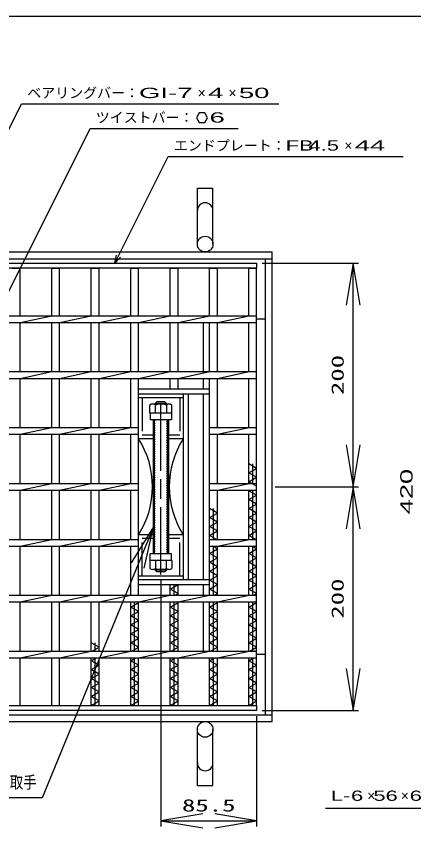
# Model space of a CAD drawing. Units: millimetres at full size, sheet at 1:5. Extents: x -910 to 868, y -641 to 524.
# Drawn here: x -476 to -120, y -202 to 524 of the extents above; entities that cross this region are included whole.
import ezdxf
from ezdxf.enums import TextEntityAlignment as Align

# ---------------------------------------------------------------- set-up
doc = ezdxf.new("R2010")
doc.units = ezdxf.units.MM
doc.header["$LTSCALE"] = 5
doc.linetypes.add('CHAIN', pattern=[18.5, 12, -1.5, 3.5, -1.5])
doc.linetypes.add('DASHED', pattern=[7.5, 6, -1.5])
for name, color, linetype, lineweight in [('0_2', 150, 'Continuous', 25), ('16', 3, 'Continuous', 25), ('17', 2, 'Continuous', 25), ('19', 6, 'Continuous', 25), ('22', 4, 'Continuous', 25)]:
    doc.layers.add(name, color=color, linetype=linetype, lineweight=lineweight)
doc.styles.add('ベクトル', font='')
doc.styles.add('ＭＳ ゴシック', font='')
doc.styles.get('ベクトル').set_extended_font_data('ベクトル')
doc.styles.get('ＭＳ ゴシック').set_extended_font_data('MS Gothic')

# ---------------------------------------------------------------- blocks, each defined once
blk = doc.blocks.new('open_arrow')
at = {"color": 0, "linetype": 'Continuous', "lineweight": -2}
blk.add_lwpolyline([(7.5, 1.25), (0, 0), (7.5, -1.25)], dxfattribs=at)

msp = doc.modelspace()

# ---------------------------------------------------------------- hatches: boundary and pattern name
at = {"layer": '17', "lineweight": 13}
h = msp.add_hatch(dxfattribs=at)
h.set_pattern_fill('USER', style=0, pattern_type=2)
h.set_pattern_definition([(45, (-33.77, 177.361), (-1.06066, 1.06066), [])])
h.paths.add_polyline_path([(-351.6, 43.416), (-351.6, 163.416), (-353.6, 163.416), (-353.6, 43.416)])
h = msp.add_hatch(dxfattribs=at)
h.set_pattern_fill('USER', style=0, pattern_type=2)
h.set_pattern_definition([(45, (-26.77, 177.361), (-1.06066, 1.06066), [])])
h.paths.add_polyline_path([(-339.6, 43.416), (-339.6, 163.416), (-341.6, 163.416), (-341.6, 43.416)])

# ---------------------------------------------------------------- linework, layer by layer
at = {"layer": '0_2'}
msp.add_line((-862, 524.25), (868, 524.25), dxfattribs=at)
at = {"layer": '16'}
for p, q in [((-656, 303.416), (-261, 303.416)), ((-261, 298.916), (-656, 298.916)), ((-479.5, 298.916), (-472.5, 298.916)), ((-472.5, 256.416), (-472.5, 298.916)), ((-444.2, 256.416), (-444.2, 298.916)), ((-444.2, 298.916), (-437.2, 298.916)), ((-437.2, 256.416), (-437.2, 298.916)), ((-408.9, 256.416), (-408.9, 298.916)), ((-408.9, 298.916), (-401.9, 298.916)), ((-401.9, 256.416), (-401.9, 298.916)), ((-373.6, 256.416), (-373.6, 298.916)), ((-373.6, 298.916), (-366.6, 298.916)), ((-366.6, 256.416), (-366.6, 298.916)), ((-338.3, 256.416), (-338.3, 298.916)), ((-338.3, 298.916), (-331.3, 298.916)), ((-331.3, 256.416), (-331.3, 298.916)), ((-303, 256.416), (-303, 298.916)), ((-303, 298.916), (-296, 298.916)), ((-296, 256.416), (-296, 298.916)), ((-268, 256.416), (-268, 298.916)), ((-268, 298.916), (-261, 298.916)), ((-261, 303.416), (-261, 298.916)), ((-261, -92.084), (-261, 298.916)), ((-656, 256.416), (-261, 256.416)), ((-472.5, 250.416), (-444.2, 256.416)), ((-437.2, 250.416), (-408.9, 256.416)), ((-401.9, 250.416), (-373.6, 256.416)), ((-366.6, 250.416), (-338.3, 256.416)), ((-331.3, 250.416), (-303, 256.416)), ((-296, 250.416), (-267.7, 256.416)), ((-261, 250.416), (-261, 256.416)), ((-656, 250.416), (-261, 250.416)), ((-472.5, 206.416), (-472.5, 250.416)), ((-444.2, 206.416), (-444.2, 250.416)), ((-437.2, 206.416), (-437.2, 250.416)), ((-408.9, 206.416), (-408.9, 250.416)), ((-401.9, 206.416), (-401.9, 250.416)), ((-373.6, 206.416), (-373.6, 250.416)), ((-366.6, 206.416), (-366.6, 250.416)), ((-338.3, 206.416), (-338.3, 250.416)), ((-331.3, 206.416), (-331.3, 250.416)), ((-303, 206.416), (-303, 250.416)), ((-296, 206.416), (-296, 250.416)), ((-268, 206.416), (-268, 250.416)), ((-656, 206.416), (-261, 206.416)), ((-472.5, 200.416), (-444.2, 206.416)), ((-437.2, 200.416), (-408.9, 206.416)), ((-401.9, 200.416), (-373.6, 206.416)), ((-366.6, 200.416), (-338.3, 206.416)), ((-331.3, 200.416), (-303, 206.416)), ((-296, 200.416), (-267.7, 206.416)), ((-261, 200.416), (-261, 206.416)), ((-656, 200.416), (-261, 200.416)), ((-472.5, 156.416), (-472.5, 200.416)), ((-444.2, 156.416), (-444.2, 200.416)), ((-437.2, 156.416), (-437.2, 200.416)), ((-408.9, 156.416), (-408.9, 200.416)), ((-401.9, 156.416), (-401.9, 200.416)), ((-373.6, 156.416), (-373.6, 200.416)), ((-366.6, 6.416), (-366.6, 200.416)), ((-338.3, 190.916), (-338.3, 200.416)), ((-331.3, 190.916), (-331.3, 200.416)), ((-303, 6.416), (-303, 200.416)), ((-296, 156.416), (-296, 200.416)), ((-268, 156.416), (-268, 200.416)), ((-656, 156.416), (-366.6, 156.416)), ((-472.5, 150.416), (-444.2, 156.416)), ((-437.2, 150.416), (-408.9, 156.416)), ((-401.9, 150.416), (-373.6, 156.416)), ((-303, 156.416), (-261, 156.416)), ((-296, 150.416), (-267.7, 156.416)), ((-261, 150.416), (-261, 156.416)), ((-656, 150.416), (-366.6, 150.416)), ((-472.5, 106.416), (-472.5, 150.416)), ((-444.2, 106.416), (-444.2, 150.416)), ((-437.2, 106.416), (-437.2, 150.416)), ((-408.9, 106.416), (-408.9, 150.416)), ((-401.9, 106.416), (-401.9, 150.416)), ((-373.6, 106.416), (-373.6, 150.416)), ((-303, 150.416), (-261, 150.416)), ((-296, 106.416), (-296, 150.416)), ((-268, 106.416), (-268, 150.416)), ((-261, 119.916), (-268, 123.916)), ((-264.5, 106.416), (-264.5, 123.916)), ((-268, 115.916), (-261, 119.916)), ((-261, 111.916), (-268, 115.916)), ((-268, 107.916), (-261, 111.916)), ((-656, 106.416), (-366.6, 106.416)), ((-472.5, 100.416), (-444.2, 106.416)), ((-437.2, 100.416), (-408.9, 106.416)), ((-401.9, 100.416), (-373.6, 106.416)), ((-303, 106.416), (-261, 106.416)), ((-296, 100.416), (-267.7, 106.416)), ((-261, 103.916), (-268, 107.916)), ((-261, 100.416), (-261, 106.416)), ((-656, 100.416), (-366.6, 100.416)), ((-472.5, 56.416), (-472.5, 100.416)), ((-444.2, 56.416), (-444.2, 100.416)), ((-437.2, 56.416), (-437.2, 100.416)), ((-408.9, 56.416), (-408.9, 100.416)), ((-401.9, 56.416), (-401.9, 100.416)), ((-373.6, 56.416), (-373.6, 100.416)), ((-303, 100.416), (-261, 100.416)), ((-296, 56.416), (-296, 100.416)), ((-268, 56.416), (-268, 100.416)), ((-268, 99.916), (-267.125, 100.416)), ((-261, 95.916), (-268, 99.916)), ((-268, 91.916), (-261, 95.916)), ((-264.5, 56.416), (-264.5, 100.416)), ((-261, 87.916), (-268, 91.916)), ((-268, 83.916), (-261, 87.916)), ((-296, 79.916), (-303, 83.916)), ((-303, 75.916), (-296, 79.916)), ((-299.5, 56.416), (-299.5, 83.916)), ((-261, 79.916), (-268, 83.916)), ((-268, 75.916), (-261, 79.916)), ((-296, 71.916), (-303, 75.916)), ((-261, 71.916), (-268, 75.916)), ((-303, 67.916), (-296, 71.916)), ((-296, 63.916), (-303, 67.916)), ((-268, 67.916), (-261, 71.916)), ((-261, 63.916), (-268, 67.916)), ((-303, 59.916), (-296, 63.916)), ((-296.875, 56.416), (-303, 59.916)), ((-268, 59.916), (-261, 63.916)), ((-261, 55.916), (-268, 59.916)), ((-656, 56.416), (-366.6, 56.416)), ((-472.5, 50.416), (-444.2, 56.416)), ((-437.2, 50.416), (-408.9, 56.416)), ((-401.9, 50.416), (-373.6, 56.416)), ((-303, 56.416), (-261, 56.416)), ((-296, 50.416), (-267.7, 56.416)), ((-261, 50.416), (-261, 56.416)), ((-656, 50.416), (-366.6, 50.416)), ((-472.5, 6.416), (-472.5, 50.416)), ((-444.2, 6.416), (-444.2, 50.416)), ((-437.2, 6.416), (-437.2, 50.416)), ((-408.9, 6.416), (-408.9, 50.416)), ((-401.9, 6.416), (-401.9, 50.416)), ((-373.6, 6.416), (-373.6, 50.416)), ((-303, 50.416), (-261, 50.416)), ((-303, 43.916), (-296, 47.916)), ((-296, 39.916), (-303, 43.916)), ((-296, 47.916), (-300.375, 50.416)), ((-299.5, 6.416), (-299.5, 50.416)), ((-296, 6.416), (-296, 50.416)), ((-268, 6.416), (-268, 50.416)), ((-268, 43.916), (-261, 47.916)), ((-261, 39.916), (-268, 43.916)), ((-261, 47.916), (-265.375, 50.416)), ((-264.5, 6.416), (-264.5, 50.416)), ((-303, 35.916), (-296, 39.916)), ((-268, 35.916), (-261, 39.916)), ((-296, 31.916), (-303, 35.916)), ((-303, 27.916), (-296, 31.916)), ((-261, 31.916), (-268, 35.916)), ((-268, 27.916), (-261, 31.916)), ((-296, 23.916), (-303, 27.916)), ((-303, 19.916), (-296, 23.916)), ((-261, 23.916), (-268, 27.916)), ((-268, 19.916), (-261, 23.916)), ((-338.3, 6.416), (-338.3, 15.916)), ((-338.3, 11.916), (-331.3, 15.916)), ((-334.8, 6.416), (-334.8, 15.916)), ((-331.3, 15.916), (-331.302, 15.917)), ((-331.3, 6.416), (-331.3, 15.916)), ((-296, 15.916), (-303, 19.916)), ((-303, 11.916), (-296, 15.916)), ((-261, 15.916), (-268, 19.916)), ((-268, 11.916), (-261, 15.916)), ((-331.3, 7.916), (-338.3, 11.916)), ((-333.925, 6.416), (-331.3, 7.916)), ((-296, 7.916), (-303, 11.916)), ((-298.625, 6.416), (-296, 7.916)), ((-261, 7.916), (-268, 11.916)), ((-263.625, 6.416), (-261, 7.916)), ((-656, 6.416), (-261, 6.416)), ((-656, 0.416), (-261, 0.416)), ((-472.5, 0.416), (-444.2, 6.416)), ((-472.5, -43.584), (-472.5, 0.416)), ((-444.2, -43.584), (-444.2, 0.416)), ((-437.2, 0.416), (-408.9, 6.416)), ((-437.2, -43.584), (-437.2, 0.416)), ((-408.9, -43.584), (-408.9, 0.416)), ((-401.9, 0.416), (-373.6, 6.416)), ((-401.9, -43.584), (-401.9, 0.416)), ((-373.6, -43.584), (-373.6, 0.416)), ((-370.1, -43.584), (-370.1, 0.416)), ((-366.6, -0.084), (-367.475, 0.416)), ((-366.6, 0.416), (-338.3, 6.416)), ((-366.6, -43.584), (-366.6, 0.416)), ((-338.3, -43.584), (-338.3, 0.416)), ((-334.8, -43.584), (-334.8, 0.416)), ((-331.3, -0.084), (-332.175, 0.416)), ((-331.3, 0.416), (-303, 6.416)), ((-331.3, -43.584), (-331.3, 0.416)), ((-303, -43.584), (-303, 0.416)), ((-299.5, -43.584), (-299.5, 0.416)), ((-296, -0.084), (-296.875, 0.416)), ((-296, 0.416), (-267.7, 6.416)), ((-296, -43.584), (-296, 0.416)), ((-268, -43.584), (-268, 0.416)), ((-264.5, -43.584), (-264.5, 0.416)), ((-261, -0.084), (-261.875, 0.416)), ((-261, 0.416), (-261, 6.416)), ((-373.6, -4.084), (-366.6, -0.084)), ((-366.6, -8.084), (-373.6, -4.084)), ((-338.3, -4.084), (-331.3, -0.084)), ((-331.3, -8.084), (-338.3, -4.084)), ((-303, -4.084), (-296, -0.084)), ((-296, -8.084), (-303, -4.084)), ((-268, -4.084), (-261, -0.084)), ((-261, -8.084), (-268, -4.084)), ((-373.6, -12.084), (-366.6, -8.084)), ((-366.6, -16.084), (-373.6, -12.084)), ((-338.3, -12.084), (-331.3, -8.084)), ((-331.3, -16.084), (-338.3, -12.084)), ((-303, -12.084), (-296, -8.084)), ((-296, -16.084), (-303, -12.084)), ((-268, -12.084), (-261, -8.084)), ((-261, -16.084), (-268, -12.084)), ((-373.6, -20.084), (-366.6, -16.084)), ((-366.6, -24.084), (-373.6, -20.084)), ((-338.3, -20.084), (-331.3, -16.084)), ((-331.3, -24.084), (-338.3, -20.084)), ((-303, -20.084), (-296, -16.084)), ((-296, -24.084), (-303, -20.084)), ((-268, -20.084), (-261, -16.084)), ((-261, -24.084), (-268, -20.084)), ((-373.6, -28.084), (-366.6, -24.084)), ((-366.6, -32.084), (-373.6, -28.084)), ((-338.3, -28.084), (-331.3, -24.084)), ((-331.3, -32.084), (-338.3, -28.084)), ((-303, -28.084), (-296, -24.084)), ((-296, -32.084), (-303, -28.084)), ((-268, -28.084), (-261, -24.084)), ((-261, -32.084), (-268, -28.084)), ((-401.9, -40.084), (-408.9, -36.084)), ((-405.4, -43.584), (-405.4, -36.084)), ((-373.6, -36.084), (-366.6, -32.084)), ((-366.6, -40.084), (-373.6, -36.084)), ((-338.3, -36.084), (-331.3, -32.084)), ((-331.3, -40.084), (-338.3, -36.084)), ((-303, -36.084), (-296, -32.084)), ((-296, -40.084), (-303, -36.084)), ((-268, -36.084), (-261, -32.084)), ((-261, -40.084), (-268, -36.084)), ((-408.025, -43.584), (-401.9, -40.084)), ((-372.725, -43.584), (-366.6, -40.084)), ((-337.425, -43.584), (-331.3, -40.084)), ((-302.125, -43.584), (-296, -40.084)), ((-267.125, -43.584), (-261, -40.084)), ((-656, -43.584), (-261, -43.584)), ((-656, -49.584), (-261, -49.584)), ((-472.5, -49.584), (-444.2, -43.584)), ((-472.5, -92.084), (-472.5, -49.584)), ((-444.2, -92.084), (-444.2, -49.584)), ((-437.2, -49.584), (-408.9, -43.584)), ((-437.2, -92.084), (-437.2, -49.584)), ((-408.9, -92.084), (-408.9, -49.584)), ((-408.9, -52.084), (-404.525, -49.584)), ((-405.4, -92.084), (-405.4, -49.584)), ((-401.9, -49.584), (-373.6, -43.584)), ((-401.9, -92.084), (-401.9, -49.584)), ((-373.6, -92.084), (-373.6, -49.584)), ((-373.6, -52.084), (-369.225, -49.584)), ((-370.1, -92.084), (-370.1, -49.584)), ((-366.6, -49.584), (-338.3, -43.584)), ((-366.6, -92.084), (-366.6, -49.584)), ((-338.3, -92.084), (-338.3, -49.584)), ((-338.3, -52.084), (-333.925, -49.584)), ((-334.8, -92.084), (-334.8, -49.584)), ((-331.3, -49.584), (-303, -43.584)), ((-331.3, -92.084), (-331.3, -49.584)), ((-303, -92.084), (-303, -49.584)), ((-303, -52.084), (-298.625, -49.584)), ((-299.5, -92.084), (-299.5, -49.584)), ((-296, -49.584), (-267.7, -43.584)), ((-296, -92.084), (-296, -49.584)), ((-268, -92.084), (-268, -49.584)), ((-268, -52.084), (-263.625, -49.584)), ((-264.5, -92.084), (-264.5, -49.584)), ((-261, -49.584), (-261, -43.584)), ((-401.9, -56.084), (-408.9, -52.084)), ((-408.9, -60.084), (-401.9, -56.084)), ((-366.6, -56.084), (-373.6, -52.084)), ((-373.6, -60.084), (-366.6, -56.084)), ((-331.3, -56.084), (-338.3, -52.084)), ((-338.3, -60.084), (-331.3, -56.084)), ((-296, -56.084), (-303, -52.084)), ((-303, -60.084), (-296, -56.084)), ((-261, -56.084), (-268, -52.084)), ((-268, -60.084), (-261, -56.084)), ((-401.9, -64.084), (-408.9, -60.084)), ((-408.9, -68.084), (-401.9, -64.084)), ((-366.6, -64.084), (-373.6, -60.084)), ((-373.6, -68.084), (-366.6, -64.084)), ((-331.3, -64.084), (-338.3, -60.084)), ((-338.3, -68.084), (-331.3, -64.084)), ((-296, -64.084), (-303, -60.084)), ((-303, -68.084), (-296, -64.084)), ((-261, -64.084), (-268, -60.084)), ((-268, -68.084), (-261, -64.084)), ((-401.9, -72.084), (-408.9, -68.084)), ((-408.9, -76.084), (-401.9, -72.084)), ((-366.6, -72.084), (-373.6, -68.084)), ((-373.6, -76.084), (-366.6, -72.084)), ((-331.3, -72.084), (-338.3, -68.084)), ((-338.3, -76.084), (-331.3, -72.084)), ((-296, -72.084), (-303, -68.084)), ((-303, -76.084), (-296, -72.084)), ((-261, -72.084), (-268, -68.084)), ((-268, -76.084), (-261, -72.084)), ((-401.9, -80.084), (-408.9, -76.084)), ((-366.6, -80.084), (-373.6, -76.084)), ((-331.3, -80.084), (-338.3, -76.084)), ((-296, -80.084), (-303, -76.084)), ((-261, -80.084), (-268, -76.084)), ((-408.9, -84.084), (-401.9, -80.084)), ((-401.9, -88.084), (-408.9, -84.084)), ((-373.6, -84.084), (-366.6, -80.084)), ((-366.6, -88.084), (-373.6, -84.084)), ((-338.3, -84.084), (-331.3, -80.084)), ((-331.3, -88.084), (-338.3, -84.084)), ((-303, -84.084), (-296, -80.084)), ((-296, -88.084), (-303, -84.084)), ((-268, -84.084), (-261, -80.084)), ((-261, -88.084), (-268, -84.084)), ((-656, -92.084), (-261, -92.084)), ((-479.5, -92.084), (-472.5, -92.084)), ((-444.2, -92.084), (-437.2, -92.084)), ((-408.9, -92.084), (-401.9, -88.084)), ((-408.9, -92.084), (-401.9, -92.084)), ((-373.6, -92.084), (-366.6, -88.084)), ((-373.6, -92.084), (-366.6, -92.084)), ((-338.3, -92.084), (-331.3, -88.084)), ((-338.3, -92.084), (-331.3, -92.084)), ((-303, -92.084), (-296, -88.084)), ((-303, -92.084), (-296, -92.084)), ((-268, -92.084), (-261, -88.084)), ((-268, -92.084), (-261, -92.084)), ((-261, -92.084), (-261, -96.584)), ((-261, -96.584), (-656, -96.584))]:
    msp.add_line(p, q, dxfattribs=at)
at = {"layer": '17', "color": 3}
for p, q in [((-366.6, 190.916), (-303, 190.916)), ((-366.6, 186.416), (-303, 186.416)), ((-366.6, 183.216), (-326.6, 183.216)), ((-326.6, 186.416), (-326.6, 20.416)), ((-322.1, 186.416), (-322.1, 20.416)), ((-326.6, 23.616), (-366.6, 23.616)), ((-366.6, 20.416), (-303, 20.416)), ((-366.6, 15.916), (-303, 15.916))]:
    msp.add_line(p, q, dxfattribs=at)
at = {"layer": '17', "color": 3, "linetype": 'DASHED'}
for p, q in [((-363.4, 183.216), (-363.4, 149.616)), ((-329.8, 183.216), (-329.8, 149.616)), ((-353.6, 146.416), (-366.6, 146.416)), ((-353.6, 149.616), (-363.4, 149.616)), ((-329.8, 149.616), (-339.6, 149.616)), ((-326.6, 146.416), (-339.6, 146.416)), ((-353.6, 60.416), (-366.6, 60.416)), ((-326.6, 60.416), (-339.6, 60.416)), ((-363.4, 23.616), (-363.4, 57.216)), ((-353.6, 57.216), (-363.4, 57.216)), ((-329.8, 57.216), (-339.6, 57.216)), ((-329.8, 23.616), (-329.8, 57.216))]:
    msp.add_line(p, q, dxfattribs=at)
at = {"layer": '17', "color": 33, "linetype": 'CHAIN'}
msp.add_line((-346.6, 25.135), (-346.6, 182.298), dxfattribs=at)
at = {"layer": '17'}
for p, q in [((-356.415, 169.416), (-356.415, 176.512)), ((-339.239, 177.416), (-353.961, 177.416)), ((-351.6, 177.916), (-350.1, 179.416)), ((-341.6, 177.916), (-351.6, 177.916)), ((-351.6, 177.416), (-351.6, 177.916)), ((-351.507, 169.416), (-351.507, 176.512)), ((-350.788, 177.416), (-350.788, 178.728)), ((-343.1, 179.416), (-350.1, 179.416)), ((-341.6, 177.916), (-343.1, 179.416)), ((-342.412, 177.416), (-342.412, 178.728)), ((-341.692, 176.512), (-341.692, 169.416)), ((-341.6, 177.416), (-341.6, 177.916)), ((-336.785, 169.416), (-336.785, 176.512)), ((-336.785, 169.416), (-356.415, 169.416)), ((-337.1, 169.416), (-356.1, 169.416)), ((-356.1, 169.416), (-356.1, 163.416)), ((-337.1, 169.416), (-337.1, 163.416)), ((-337.1, 163.416), (-356.1, 163.416)), ((-352.6, 163.416), (-352.6, 43.416)), ((-340.6, 43.416), (-340.6, 163.416)), ((-336.785, 37.416), (-356.415, 37.416)), ((-356.415, 37.416), (-356.415, 30.32)), ((-337.1, 43.416), (-356.1, 43.416)), ((-356.1, 37.416), (-356.1, 43.416)), ((-337.1, 37.416), (-356.1, 37.416)), ((-351.507, 37.416), (-351.507, 30.32)), ((-341.692, 30.32), (-341.692, 37.416)), ((-337.1, 37.416), (-337.1, 43.416)), ((-336.785, 37.416), (-336.785, 30.32)), ((-339.239, 29.416), (-353.961, 29.416)), ((-351.6, 29.416), (-351.6, 28.916)), ((-350.788, 29.416), (-350.788, 28.104)), ((-342.412, 29.416), (-342.412, 28.104)), ((-341.6, 29.416), (-341.6, 28.916)), ((-341.6, 28.916), (-351.6, 28.916)), ((-351.6, 28.916), (-350.1, 27.416)), ((-343.1, 27.416), (-350.1, 27.416)), ((-341.6, 28.916), (-343.1, 27.416))]:
    msp.add_line(p, q, dxfattribs=at)
at = {"layer": '17', "color": 7}
for p, q in [((-353.6, 163.416), (-353.6, 43.416)), ((-339.6, 43.416), (-339.6, 163.416))]:
    msp.add_line(p, q, dxfattribs=at)
at = {"layer": '17'}
for centre, radius, start, end in [((-353.961, 173.632), 3.784, 49.5701, 130.4299), ((-346.6, 163.637), 13.779, 69.13594, 110.86406), ((-339.239, 173.632), 3.784, 49.5701, 130.4299), ((-353.961, 33.2), 3.784, 229.5701, 310.4299), ((-346.6, 43.195), 13.779, 249.13594, 290.86406), ((-339.239, 33.2), 3.784, 229.5701, 310.4299)]:
    msp.add_arc(centre, radius, start, end, dxfattribs=at)
at = {"layer": '17', "color": 3}
for centre, start, end in [((-434.31, 103.416), 327.58195, 32.41805), ((-258.89, 103.416), 147.58195, 212.41805)]:
    msp.add_arc(centre, 80.21, start, end, dxfattribs=at)
at = {"layer": '19'}
for p, q in [((-314, 320.416), (-314, 370.416)), ((-314, 370.416), (-300, 370.416)), ((-300, 320.416), (-300, 370.416)), ((-670, 313.416), (-247, 313.416)), ((-247, -106.584), (-247, 313.416)), ((-670, 307.416), (-247, 307.416)), ((-253, -100.584), (-253, 307.416)), ((-303.5, 256.916), (-303, 257.416)), ((-308.5, 206.416), (-308.5, 249.916)), ((-253, 253.416), (-261, 253.416)), ((-308.5, 190.916), (-308.5, 200.416)), ((-308.5, 20.416), (-308.5, 186.416)), ((-308.5, 6.416), (-308.5, 15.916)), ((-308.5, -43.084), (-308.5, 0.416)), ((-303, -50.584), (-303.5, -50.084)), ((-253, -46.584), (-261, -46.584)), ((-670, -100.584), (-247, -100.584)), ((-670, -106.584), (-247, -106.584)), ((-314, -163.584), (-314, -113.584)), ((-300, -163.584), (-300, -113.584)), ((-314, -163.584), (-300, -163.584))]:
    msp.add_line(p, q, dxfattribs=at)
for centre in [(-307, 320.416), (-307, -113.584)]:
    msp.add_circle(centre, 7, dxfattribs=at)
for centre, start, end in [((-307, 350.416), 0, 180), ((-307, -143.584), 180, 0)]:
    msp.add_arc(centre, 7, start, end, dxfattribs=at)
at = {"layer": '22'}
for p, q in [((-578.4, 231.416), (-471.15, 445.916)), ((-471.15, 445.916), (-241.15, 445.916)), ((-312.4, 437.799), (-314.9, 433.468)), ((-307.4, 437.799), (-312.4, 437.799)), ((-304.9, 433.416), (-307.4, 437.799)), ((-314.9, 433.468), (-312.4, 429.138)), ((-312.4, 429.138), (-307.4, 429.138)), ((-307.4, 429.138), (-304.9, 433.468)), ((-493.65, 256.416), (-409.9, 423.916)), ((-409.9, 423.916), (-277.4, 423.916)), ((-387.75, 303.416), (-340, 398.916)), ((-340, 398.916), (-130, 398.916)), ((-387.75, 303.416), (-386.25, 310.716)), ((-387.75, 303.416), (-382.75, 308.916)), ((-256, 303.416), (-169.75, 303.416)), ((-174.75, 103.416), (-174.75, 303.416)), ((-244.303, 103.416), (-169.75, 103.416)), ((-244.303, 103.416), (-169.75, 103.416)), ((-174.75, -96.584), (-174.75, 103.416)), ((-346.6, 20.135), (-346.6, -200.262)), ((-261, -101.584), (-261, -200.262)), ((-256, -96.584), (-169.75, -96.584)), ((-199.5, -184.084), (-99.5, -184.084)), ((-346.6, -195.262), (-261, -195.262))]:
    msp.add_line(p, q, dxfattribs=at)
msp.add_lwpolyline([(-353.1, 67.732), (-452.76, -174.682), (-546.76, -174.682)], dxfattribs=at)

# ---------------------------------------------------------------- block references
at = {"layer": '22', "xscale": 5, "yscale": 5}
for p, rotation in [((-174.75, 303.416), 270), ((-174.75, 103.416), 90), ((-174.75, 103.416), 270), ((-353.1, 67.732), 247.7), ((-174.75, -96.584), 90), ((-261, -195.262), 180)]:
    msp.add_blockref('open_arrow', p, dxfattribs=dict(at, rotation=rotation))
msp.add_blockref('open_arrow', (-346.6, -195.262), dxfattribs=at)

# ---------------------------------------------------------------- texts
at = {"layer": '22', "color": 2, "style": 'ベクトル'}
for s, p in [('ベアリングバー：', (-466.15, 455.666)), ('×', (-313.65, 455.666)), ('×', (-286.15, 455.666)), ('ツイストバー：', (-404.9, 433.666)), ('エンドプレート：', (-335, 408.666)), ('×', (-182.5, 408.666)), ('×', (-162, -172.834)), ('×', (-132, -172.834))]:
    msp.add_text(s, height=9.164, dxfattribs=at).set_placement(p, align=Align.MIDDLE_LEFT)
for s, width, p in [('GI-', 2, (-366.15, 455.666)), (' 7 ', 2, (-338.65, 455.666)), (' 4 ', 2, (-311.15, 455.666)), (' 50 ', 2, (-283.65, 455.666)), (' 6 ', 2, (-309.9, 433.718)), ('FB', 1.6, (-235, 408.666)), (' 4.5 ', 1.6, (-220, 408.666)), (' 44 ', 2, (-180, 408.666)), ('L-', 1.6, (-194.5, -172.834)), (' 6 ', 1.6, (-182, -172.834)), (' 56 ', 1.6, (-162, -172.834)), (' 60 ', 1.6, (-129.5, -172.834))]:
    msp.add_text(s, height=9.164, dxfattribs=dict(at, width=width)).set_placement(p, align=Align.MIDDLE_LEFT)
at = {"layer": '22', "style": 'ＭＳ ゴシック', "width": 1.6}
for p in [(-179.75, 203.416), (-179.75, 3.416)]:
    msp.add_text('200', height=11, rotation=90, dxfattribs=at).set_placement(p, align=Align.BOTTOM_CENTER)
at = {"layer": '22', "color": 2, "style": 'ベクトル', "width": 1.65}
msp.add_text(' 420 ', height=11, rotation=90, dxfattribs=at).set_placement((-127, 72.166), align=Align.MIDDLE_LEFT)
at = {"layer": '22', "style": 'ＭＳ ゴシック', "width": 0.8}
msp.add_text('スパイラル取手', height=11, dxfattribs=at).set_placement((-541.76, -169.682), align=Align.BOTTOM_LEFT)
at = {"layer": '22', "style": 'ＭＳ ゴシック', "width": 1.6}
msp.add_text('85.5', height=11, dxfattribs=at).set_placement((-303.8, -190.262), align=Align.BOTTOM_CENTER)

doc.saveas('drawing.dxf')
